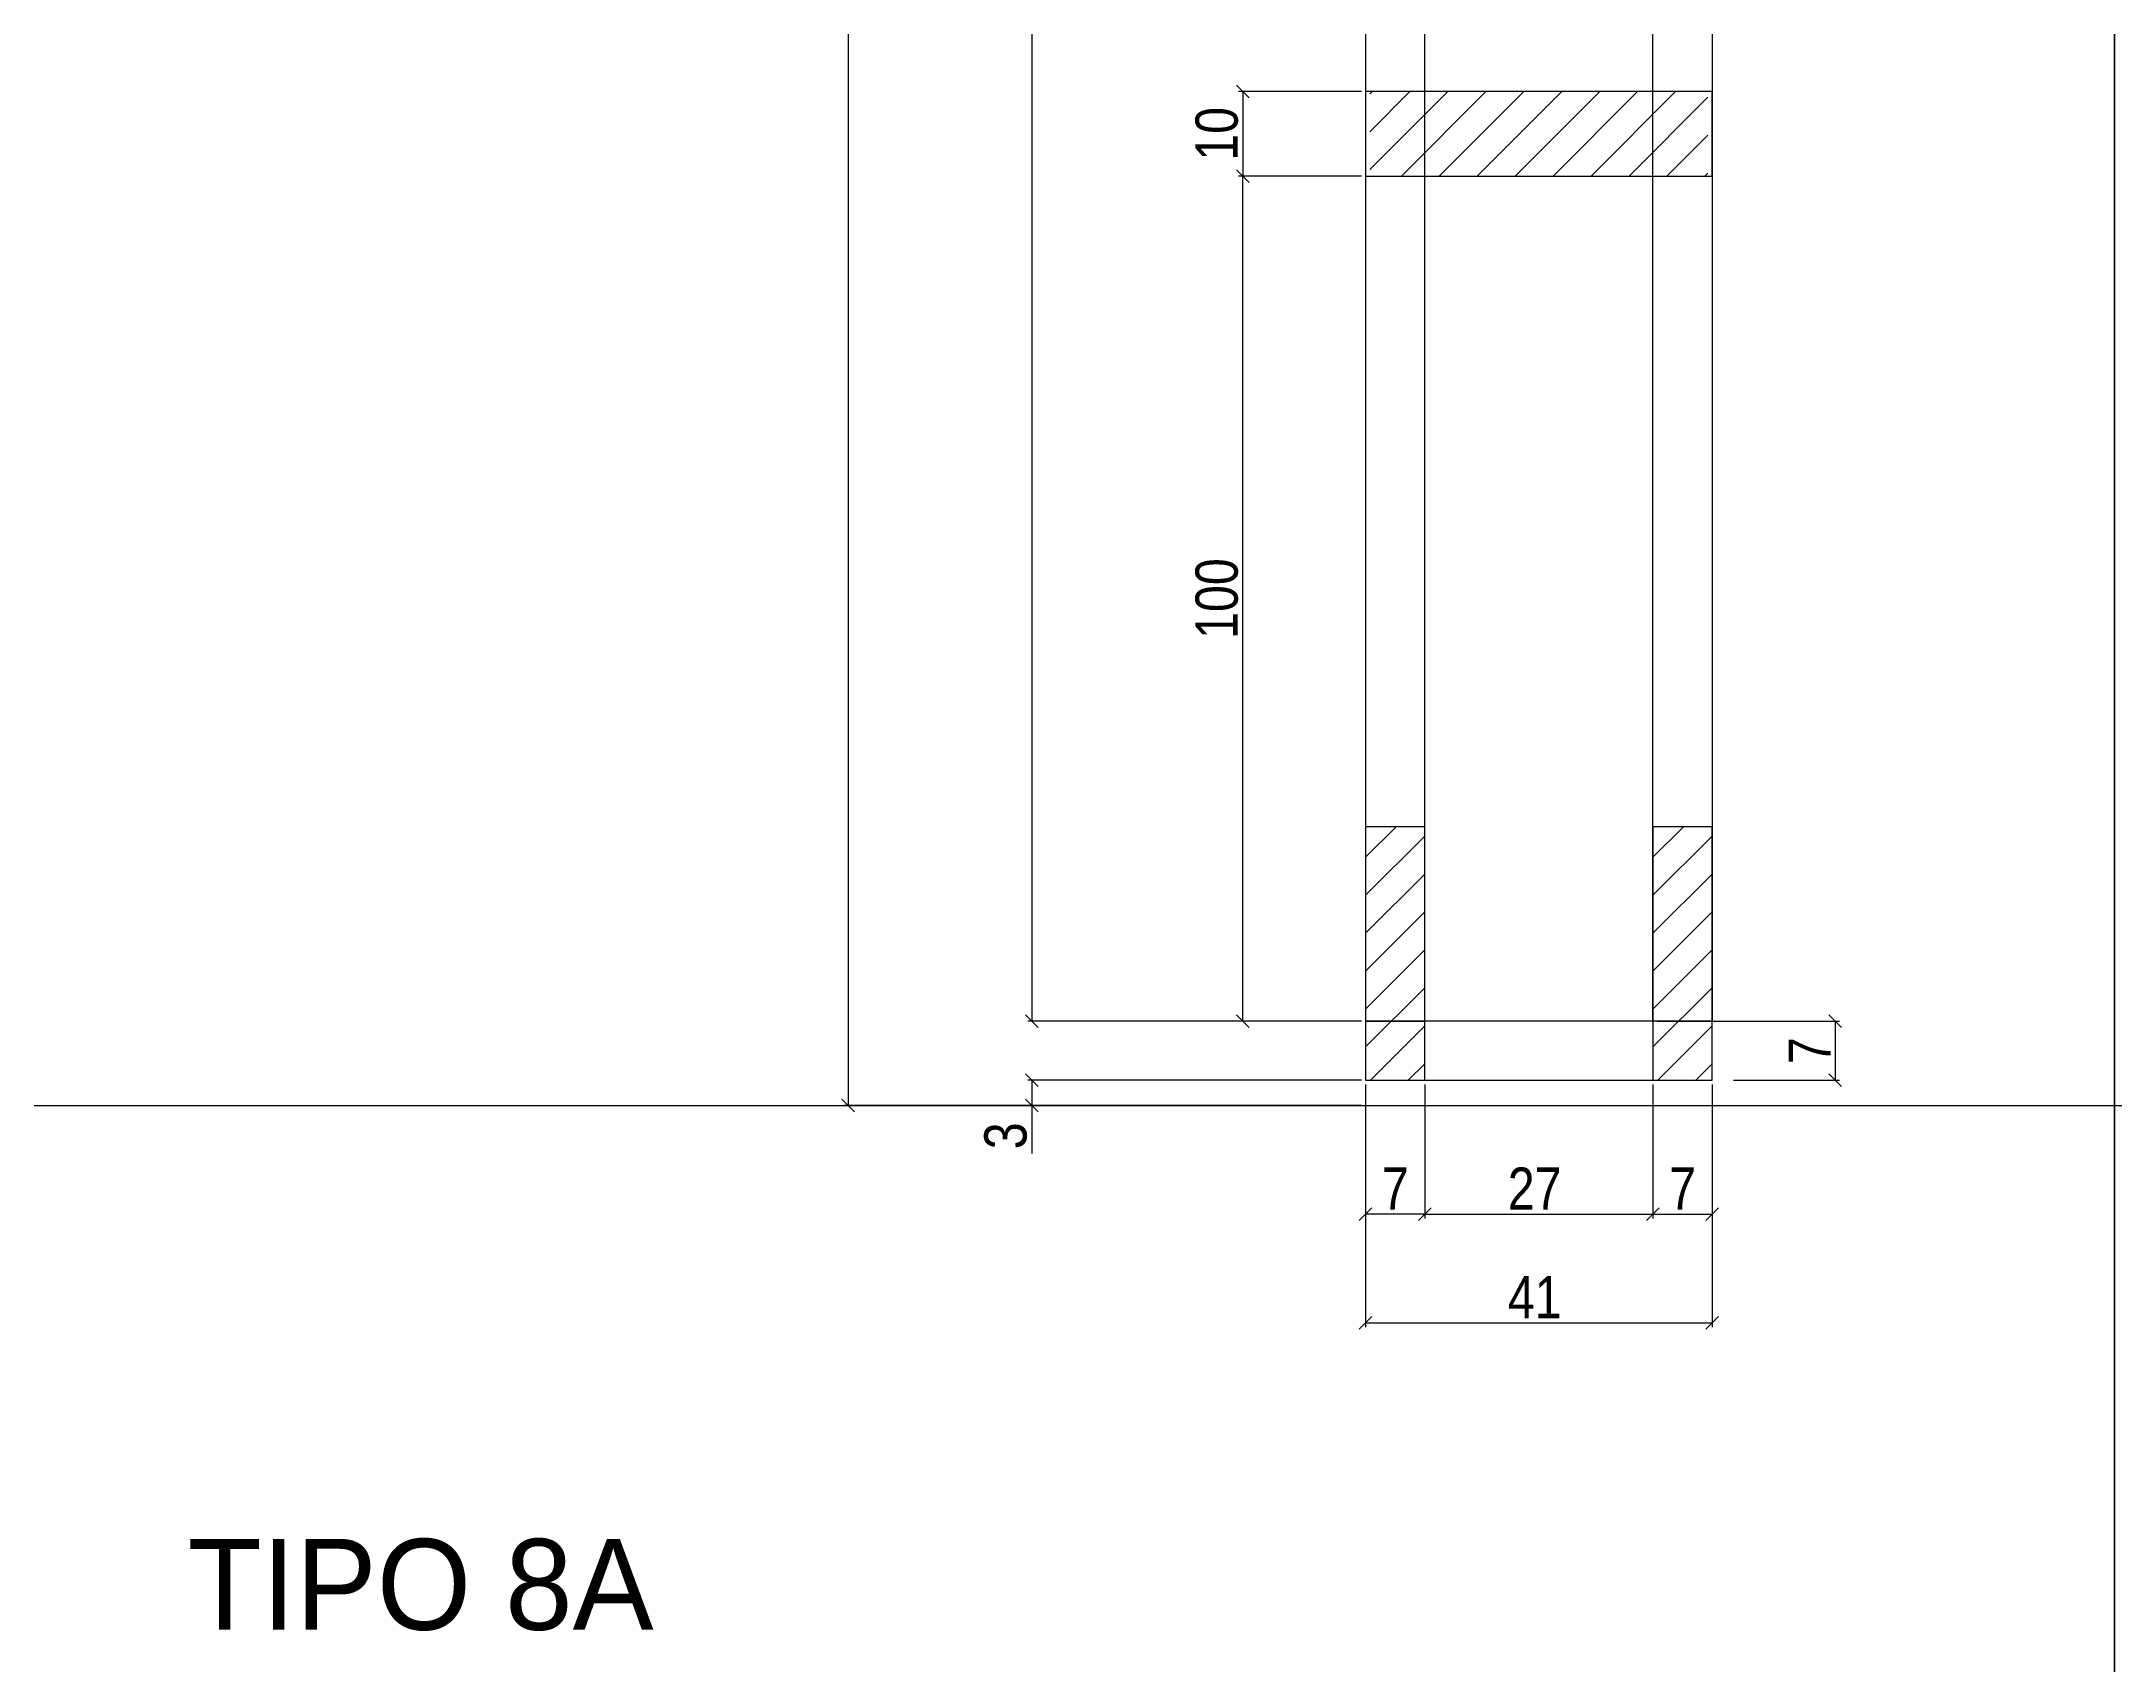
# Model space of a CAD drawing. Header units: millimetres. Extents: x 3247 to 10920, y 704 to 3817.
# Drawn here: x 4254.6 to 4745.2, y 2248.5 to 2632.7 of the extents above; entities that cross this region are included whole.
import ezdxf

# ---------------------------------------------------------------- set-up
doc = ezdxf.new("R2010")
doc.units = ezdxf.units.MM
for name, color, linetype in [('1', 1, 'Continuous'), ('COTA', 241, 'Continuous'), ('Painéis', 200, 'Continuous'), ('SARR_7x7', 40, 'Continuous'), ('VIGAS', 3, 'Continuous')]:
    doc.layers.add(name, color=color, linetype=linetype)
doc.styles.add('COTA TECNICA 2X', font='techl___.ttf', dxfattribs={"height": 10})
doc.styles.add('ROMAS860', font='ROMAS860.SHX', dxfattribs={"height": 8.5})
doc.dimstyles.new('SECAO', dxfattribs={"dimscale": 0.333333, "dimtxt": 5, "dimasz": 9, "dimexe": 3, "dimexo": 3, "dimgap": 3, "dimtad": 1, "dimdec": 1, "dimlfac": 0.5, "dimzin": 12, "dimdsep": 46, "dimtxsty": 'COTA TECNICA 2X', "dimblk1": 'OBLIQUE', "dimblk2": 'OBLIQUE', "dimsah": 1, "dimcen": 0.9, "dimclrd": 4, "dimclre": 4, "dimclrt": 240, "dimadec": 1, "dimazin": 3, "dimtfac": 1, "dimtdec": 1, "dimtmove": 0, "dimatfit": 3, "dimfxl": 1, "dimtolj": 1, "dimtzin": 12, "dimarcsym": 0})

# ---------------------------------------------------------------- blocks, each defined once
blk = doc.blocks.new('_Oblique')
at = {"layer": '1', "color": 0, "lineweight": -2}
blk.add_line((-0.5, -0.5), (0.5, 0.5), dxfattribs=at)
blk = doc.blocks.new('*D243')
at = {"layer": 'COTA', "color": 4, "lineweight": -2, "transparency": 16777216}
for p, q in [((4567.01, 2934.89), (4488.05, 2934.89)), ((4489.05, 2934.89), (4489.05, 2400.8)), ((4567.01, 2400.8), (4488.05, 2400.8))]:
    blk.add_line(p, q, dxfattribs=at)
at = {"layer": 'Defpoints', "color": 0, "transparency": 16777216}
for p in [(4568.01, 2934.89), (4489.05, 2400.8), (4568.01, 2400.8)]:
    blk.add_point(p, dxfattribs=at)
at = {"layer": 'COTA', "color": 4, "lineweight": -2, "transparency": 16777216, "xscale": 3, "yscale": 3, "zscale": 3}
for p, rotation in [((4489.05, 2934.89), 90), ((4489.05, 2400.8), 270)]:
    blk.add_blockref('_Oblique', p, dxfattribs=dict(at, rotation=rotation))
at = {"layer": 'COTA', "color": 240, "transparency": 16777216, "insert": (4482.95, 2667.84), "char_height": 10, "attachment_point": 5, "rotation": 90, "style": 'COTA TECNICA 2X'}
blk.add_mtext('\\A1;267', dxfattribs=at)
blk = doc.blocks.new('*D244')
at = {"layer": 'COTA', "color": 4, "lineweight": -2, "transparency": 16777216}
for p, q in [((4568.01, 2385.8), (4568.01, 2328.34)), ((4650.01, 2385.8), (4650.01, 2328.34)), ((4568.01, 2329.34), (4650.01, 2329.34))]:
    blk.add_line(p, q, dxfattribs=at)
at = {"layer": 'Defpoints', "color": 0, "transparency": 16777216}
for p in [(4568.01, 2386.8), (4650.01, 2386.8), (4650.01, 2329.34)]:
    blk.add_point(p, dxfattribs=at)
at = {"layer": 'COTA', "color": 4, "lineweight": -2, "transparency": 16777216, "xscale": 3, "yscale": 3, "zscale": 3, "rotation": 180}
blk.add_blockref('_Oblique', (4568.01, 2329.34), dxfattribs=at)
at = {"layer": 'COTA', "color": 4, "lineweight": -2, "transparency": 16777216, "xscale": 3, "yscale": 3, "zscale": 3}
blk.add_blockref('_Oblique', (4650.01, 2329.34), dxfattribs=at)
at = {"layer": 'COTA', "color": 240, "transparency": 16777216, "insert": (4608.01, 2335.41), "char_height": 10, "attachment_point": 5, "style": 'COTA TECNICA 2X'}
blk.add_mtext('\\A1;41', dxfattribs=at)
blk = doc.blocks.new('*D245')
at = {"layer": 'COTA', "color": 4, "lineweight": -2, "transparency": 16777216}
for p, q in [((4582.01, 2385.8), (4582.01, 2354.06)), ((4636.01, 2385.8), (4636.01, 2354.06)), ((4582.01, 2355.06), (4636.01, 2355.06))]:
    blk.add_line(p, q, dxfattribs=at)
at = {"layer": 'Defpoints', "color": 0, "transparency": 16777216}
for p in [(4582.01, 2386.8), (4636.01, 2386.8), (4636.01, 2355.06)]:
    blk.add_point(p, dxfattribs=at)
at = {"layer": 'COTA', "color": 4, "lineweight": -2, "transparency": 16777216, "xscale": 3, "yscale": 3, "zscale": 3, "rotation": 180}
blk.add_blockref('_Oblique', (4582.01, 2355.06), dxfattribs=at)
at = {"layer": 'COTA', "color": 4, "lineweight": -2, "transparency": 16777216, "xscale": 3, "yscale": 3, "zscale": 3}
blk.add_blockref('_Oblique', (4636.01, 2355.06), dxfattribs=at)
at = {"layer": 'COTA', "color": 240, "transparency": 16777216, "insert": (4608.01, 2361.13), "char_height": 10, "attachment_point": 5, "style": 'COTA TECNICA 2X'}
blk.add_mtext('\\A1;27', dxfattribs=at)
blk = doc.blocks.new('*D246')
at = {"layer": 'COTA', "color": 4, "lineweight": -2, "transparency": 16777216}
blk.add_line((4636.01, 2355.06), (4650.01, 2355.06), dxfattribs=at)
at = {"layer": 'Defpoints', "color": 0, "transparency": 16777216}
for p in [(4636.01, 2355.06), (4650.01, 2355.06), (4650.01, 2355.06)]:
    blk.add_point(p, dxfattribs=at)
at = {"layer": 'COTA', "color": 4, "lineweight": -2, "transparency": 16777216, "xscale": 3, "yscale": 3, "zscale": 3, "rotation": 180}
blk.add_blockref('_Oblique', (4636.01, 2355.06), dxfattribs=at)
at = {"layer": 'COTA', "color": 4, "lineweight": -2, "transparency": 16777216, "xscale": 3, "yscale": 3, "zscale": 3}
blk.add_blockref('_Oblique', (4650.01, 2355.06), dxfattribs=at)
at = {"layer": 'COTA', "color": 240, "transparency": 16777216, "insert": (4643.01, 2361.13), "char_height": 10, "attachment_point": 5, "style": 'COTA TECNICA 2X'}
blk.add_mtext('\\A1;7', dxfattribs=at)
blk = doc.blocks.new('*D247')
at = {"layer": 'COTA', "color": 4, "lineweight": -2, "transparency": 16777216}
blk.add_line((4582.01, 2355.06), (4568.01, 2355.06), dxfattribs=at)
at = {"layer": 'Defpoints', "color": 0, "transparency": 16777216}
for p in [(4568.01, 2355.06), (4568.01, 2355.06), (4582.01, 2355.06)]:
    blk.add_point(p, dxfattribs=at)
at = {"layer": 'COTA', "color": 4, "lineweight": -2, "transparency": 16777216, "xscale": 3, "yscale": 3, "zscale": 3, "rotation": 180}
blk.add_blockref('_Oblique', (4568.01, 2355.06), dxfattribs=at)
at = {"layer": 'COTA', "color": 4, "lineweight": -2, "transparency": 16777216, "xscale": 3, "yscale": 3, "zscale": 3}
blk.add_blockref('_Oblique', (4582.01, 2355.06), dxfattribs=at)
at = {"layer": 'COTA', "color": 240, "transparency": 16777216, "insert": (4575.01, 2361.13), "char_height": 10, "attachment_point": 5, "style": 'COTA TECNICA 2X'}
blk.add_mtext('\\A1;7', dxfattribs=at)
blk = doc.blocks.new('*D248')
at = {"layer": 'COTA', "color": 4, "lineweight": -2, "transparency": 16777216}
for p, q in [((4567.01, 2620.81), (4537.91, 2620.81)), ((4538.91, 2620.81), (4538.91, 2600.81)), ((4567.01, 2600.81), (4537.91, 2600.81))]:
    blk.add_line(p, q, dxfattribs=at)
at = {"layer": 'Defpoints', "color": 0, "transparency": 16777216}
for p in [(4568.01, 2620.81), (4538.91, 2600.81), (4568.01, 2600.81)]:
    blk.add_point(p, dxfattribs=at)
at = {"layer": 'COTA', "color": 4, "lineweight": -2, "transparency": 16777216, "xscale": 3, "yscale": 3, "zscale": 3}
for p, rotation in [((4538.91, 2620.81), 90), ((4538.91, 2600.81), 270)]:
    blk.add_blockref('_Oblique', p, dxfattribs=dict(at, rotation=rotation))
at = {"layer": 'COTA', "color": 240, "transparency": 16777216, "insert": (4532.81, 2610.81), "char_height": 10, "attachment_point": 5, "rotation": 90, "style": 'COTA TECNICA 2X'}
blk.add_mtext('\\A1;10', dxfattribs=at)
blk = doc.blocks.new('*D250')
at = {"layer": 'COTA', "color": 4, "lineweight": -2, "transparency": 16777216}
for p, q in [((4581.01, 2940.89), (4444.55, 2940.89)), ((4445.55, 2940.89), (4445.55, 2380.8)), ((4567.01, 2380.8), (4444.55, 2380.8))]:
    blk.add_line(p, q, dxfattribs=at)
at = {"layer": 'Defpoints', "color": 0, "transparency": 16777216}
for p in [(4582.01, 2940.89), (4445.55, 2380.8), (4568.01, 2380.8)]:
    blk.add_point(p, dxfattribs=at)
at = {"layer": 'COTA', "color": 4, "lineweight": -2, "transparency": 16777216, "xscale": 3, "yscale": 3, "zscale": 3}
for p, rotation in [((4445.55, 2940.89), 90), ((4445.55, 2380.8), 270)]:
    blk.add_blockref('_Oblique', p, dxfattribs=dict(at, rotation=rotation))
at = {"layer": 'COTA', "color": 240, "transparency": 16777216, "insert": (4439.43, 2660.84), "char_height": 10, "attachment_point": 5, "rotation": 90, "style": 'COTA TECNICA 2X'}
blk.add_mtext('\\A1;280', dxfattribs=at)
blk = doc.blocks.new('*D251')
at = {"layer": 'COTA', "color": 4, "lineweight": -2, "transparency": 16777216}
for p, q in [((4567.01, 2386.8), (4488.05, 2386.8)), ((4489.05, 2386.8), (4489.05, 2380.8)), ((4567.01, 2380.8), (4488.05, 2380.8)), ((4489.05, 2380.8), (4489.05, 2369.47))]:
    blk.add_line(p, q, dxfattribs=at)
at = {"layer": 'Defpoints', "color": 0, "transparency": 16777216}
for p in [(4568.01, 2386.8), (4489.05, 2380.8), (4568.01, 2380.8)]:
    blk.add_point(p, dxfattribs=at)
at = {"layer": 'COTA', "color": 4, "lineweight": -2, "transparency": 16777216, "xscale": 3, "yscale": 3, "zscale": 3}
for p, rotation in [((4489.05, 2386.8), 90), ((4489.05, 2380.8), 270)]:
    blk.add_blockref('_Oblique', p, dxfattribs=dict(at, rotation=rotation))
at = {"layer": 'COTA', "color": 240, "transparency": 16777216, "insert": (4482.84, 2373.63), "char_height": 10, "attachment_point": 5, "rotation": 90, "style": 'COTA TECNICA 2X'}
blk.add_mtext('\\A1;3', dxfattribs=at)
blk = doc.blocks.new('*D254')
at = {"layer": 'COTA', "color": 4, "lineweight": -2, "transparency": 16777216}
for p, q in [((4567.01, 2600.81), (4537.91, 2600.81)), ((4538.91, 2400.8), (4538.91, 2600.81)), ((4566.01, 2400.8), (4537.91, 2400.8))]:
    blk.add_line(p, q, dxfattribs=at)
at = {"layer": 'Defpoints', "color": 0, "transparency": 16777216}
for p in [(4538.91, 2600.81), (4568.01, 2600.81), (4567.01, 2400.8)]:
    blk.add_point(p, dxfattribs=at)
at = {"layer": 'COTA', "color": 4, "lineweight": -2, "transparency": 16777216, "xscale": 3, "yscale": 3, "zscale": 3}
for p, rotation in [((4538.91, 2600.81), 90), ((4538.91, 2400.8), 270)]:
    blk.add_blockref('_Oblique', p, dxfattribs=dict(at, rotation=rotation))
at = {"layer": 'COTA', "color": 240, "transparency": 16777216, "insert": (4532.81, 2500.8), "char_height": 10, "attachment_point": 5, "rotation": 90, "style": 'COTA TECNICA 2X'}
blk.add_mtext('\\A1;100', dxfattribs=at)
blk = doc.blocks.new('*D255')
at = {"layer": 'COTA', "color": 4, "lineweight": -2, "transparency": 16777216}
for p, q in [((4637.01, 2400.8), (4680.16, 2400.8)), ((4679.16, 2400.8), (4679.16, 2386.8)), ((4655.07, 2386.8), (4680.16, 2386.8))]:
    blk.add_line(p, q, dxfattribs=at)
at = {"layer": 'Defpoints', "color": 0, "transparency": 16777216}
for p in [(4636.01, 2400.8), (4654.07, 2386.8), (4679.16, 2386.8)]:
    blk.add_point(p, dxfattribs=at)
at = {"layer": 'COTA', "color": 4, "lineweight": -2, "transparency": 16777216, "xscale": 3, "yscale": 3, "zscale": 3}
for p, rotation in [((4679.16, 2400.8), 90), ((4679.16, 2386.8), 270)]:
    blk.add_blockref('_Oblique', p, dxfattribs=dict(at, rotation=rotation))
at = {"layer": 'COTA', "color": 240, "transparency": 16777216, "insert": (4673.09, 2393.8), "char_height": 10, "attachment_point": 5, "rotation": 90, "style": 'COTA TECNICA 2X'}
blk.add_mtext('\\A1;7', dxfattribs=at)

msp = doc.modelspace()

# ---------------------------------------------------------------- hatches: boundary and pattern name
at = {"layer": 'COTA'}
h = msp.add_hatch(dxfattribs=at)
h.set_pattern_fill('ANSI31', color=256, scale=2, style=0)
h.set_pattern_definition([(45, (-21559.589, -194671.98), (-4.49012806, 4.49012806), [])])
h.paths.add_polyline_path([(4649.01, 2620.81), (4569.01, 2620.81), (4569.01, 2600.81), (4649.01, 2600.81)])
h = msp.add_hatch(dxfattribs=at)
h.set_pattern_fill('ANSI31', color=256, scale=2, style=0)
h.set_pattern_definition([(45, (-15276.204, -3422.395), (-4.490128, 4.490128), [])])
h.paths.add_polyline_path([(4568.01, 2386.8), (4582.01, 2386.8), (4582.01, 2446.8), (4568.01, 2446.8)])
h = msp.add_hatch(dxfattribs=at)
h.set_pattern_fill('ANSI31', color=256, scale=2, style=0)
h.set_pattern_definition([(45, (-15208.204, -3422.395), (-4.490128, 4.490128), [])])
h.paths.add_polyline_path([(4636.01, 2386.8), (4650.01, 2386.8), (4650.01, 2446.8), (4636.01, 2446.8)])

# ---------------------------------------------------------------- linework, layer by layer
at = {"linetype": 'Continuous'}
msp.add_lwpolyline([(4590.01, 2386.8), (4650.01, 2386.8), (4650.01, 2400.8), (4568.01, 2400.8), (4568.01, 2386.8), (4590.01, 2386.8)], dxfattribs=at)
at = {"layer": 'COTA', "color": 1}
msp.add_line((3246.75, 2380.8), (6743.22, 2380.8), dxfattribs=at)
at = {"layer": 'Painéis'}
msp.add_lwpolyline([(4568.01, 2600.81), (4650.01, 2600.81), (4650.01, 2620.81), (4568.01, 2620.81), (4568.01, 2600.81)], dxfattribs=at)
for points in [[(4568.01, 2386.8), (4582.01, 2386.8), (4582.01, 2446.8), (4568.01, 2446.8)], [(4636.01, 2386.8), (4650.01, 2386.8), (4650.01, 2446.8), (4636.01, 2446.8)]]:
    msp.add_lwpolyline(points, close=True, dxfattribs=at)
at = {"layer": 'SARR_7x7', "linetype": 'Continuous'}
for points in [[(4568.01, 2400.8), (4582.01, 2400.8), (4582.01, 2934.89), (4568.01, 2934.89)], [(4650.01, 2400.8), (4636.01, 2400.8), (4636.01, 2934.89), (4650.01, 2934.89)]]:
    msp.add_lwpolyline(points, close=True, dxfattribs=at)
at = {"layer": 'VIGAS'}
for points in [[(4745.24, 2240.54), (4245.74, 2240.54), (4245.74, 3008.97), (4745.24, 3008.97)], [(5244.73, 2240.54), (4745.24, 2240.54), (4745.24, 3008.97), (5244.73, 3008.97)]]:
    msp.add_lwpolyline(points, close=True, dxfattribs=at)

# ---------------------------------------------------------------- texts
at = {"layer": 'COTA', "color": 7, "style": 'ROMAS860'}
msp.add_text('TIPO 8A', height=21.505, dxfattribs=at).set_placement((4289.25, 2256.7))

# ---------------------------------------------------------------- dimensions: what is measured, and where the dimension line sits
at = {"layer": 'COTA', "color": 3}
for base, p1, p2, picture, middle in [((4445.55, 2380.8), (4582.01, 2940.89), (4568.01, 2380.8), '*D250', (4439.43, 2660.84)), ((4489.05, 2400.8), (4568.01, 2934.89), (4568.01, 2400.8), '*D243', (4482.95, 2667.84)), ((4538.91, 2600.81), (4568.01, 2620.81), (4568.01, 2600.81), '*D248', (4532.81, 2610.81)), ((4538.91, 2600.81), (4567.01, 2400.8), (4568.01, 2600.81), '*D254', (4532.81, 2500.8)), ((4679.16, 2386.8), (4636.01, 2400.8), (4654.07, 2386.8), '*D255', (4673.09, 2393.8)), ((4489.05, 2380.8), (4568.01, 2386.8), (4568.01, 2380.8), '*D251', (4482.84, 2373.63))]:
    dim = msp.add_linear_dim(base=base, p1=p1, p2=p2, angle=90, dimstyle='SECAO', dxfattribs=at)
    dim.commit()
    dim.dimension.update_dxf_attribs({"geometry": picture, "text_midpoint": middle})
for base, p1, p2, picture, middle in [((4650.01, 2329.34), (4568.01, 2386.8), (4650.01, 2386.8), '*D244', (4608.01, 2329.34)), ((4636.01, 2355.06), (4582.01, 2386.8), (4636.01, 2386.8), '*D245', (4608.01, 2355.06)), ((4650.01, 2355.06), (4636.01, 2355.06), (4650.01, 2355.06), '*D246', (4643.01, 2355.06))]:
    dim = msp.add_linear_dim(base=base, p1=p1, p2=p2, dimstyle='SECAO', dxfattribs=at)
    dim.commit()
    dim.dimension.update_dxf_attribs({"geometry": picture, "text_midpoint": middle, "dimtype": 160})
dim = msp.add_linear_dim(base=(4568.01, 2355.06), p1=(4582.01, 2355.06), p2=(4568.01, 2355.06), dimstyle='SECAO', dxfattribs=at)
dim.commit()
dim.dimension.update_dxf_attribs({"geometry": '*D247', "text_midpoint": (4575.01, 2361.13)})

doc.saveas('drawing.dxf')
